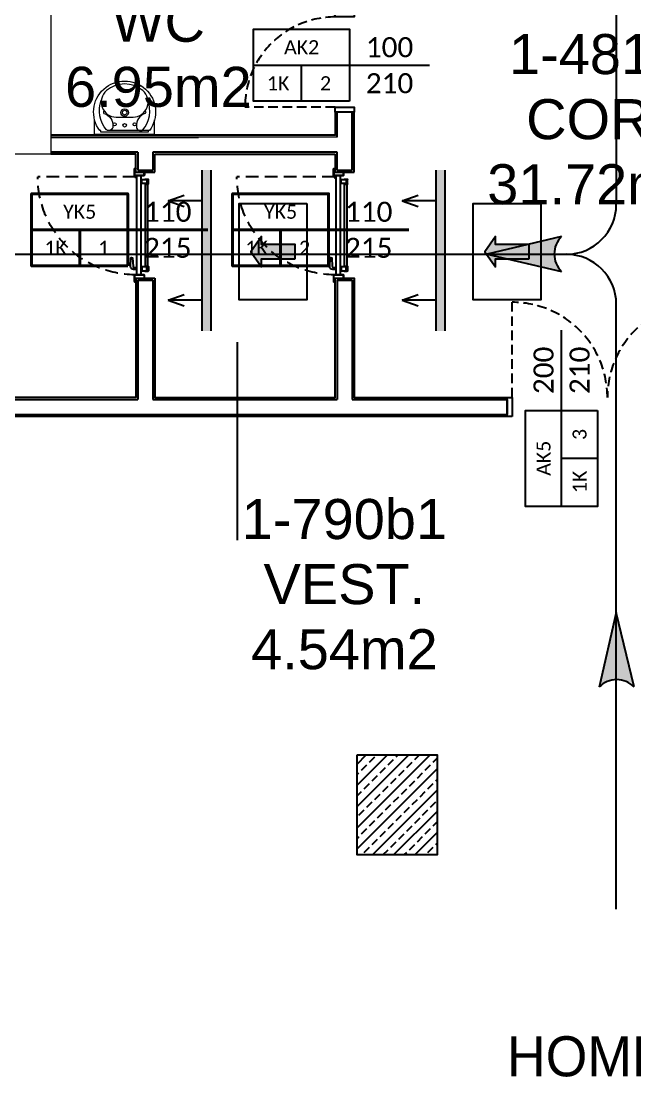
# Model space of a CAD drawing. Header units: metres. Extents: x -11418 to 773, y -8631 to 3561.
# Drawn here: x -2934 to -2321, y -2748 to -1693 of the extents above; entities that cross this region are included whole.
import ezdxf
from ezdxf.enums import TextEntityAlignment as Align

# ---------------------------------------------------------------- set-up
doc = ezdxf.new("R2010")
doc.units = ezdxf.units.M
doc.header["$LTSCALE"] = 0.01
doc.header["$MEASUREMENT"] = 0
doc.linetypes.add('HIDDEN', pattern=[9.525, 6.35, -3.175])
doc.linetypes.add('HIDDEN2', pattern=[0.1875, 0.125, -0.0625])
doc.layers.get('0').update_dxf_attribs({"color": 30, "lineweight": 0})
for name, color, linetype in [('6', 242, 'Continuous'), ('AG-DOOR', 2, 'Continuous'), ('AG-DOOR-NOTATION-WOODDEN', 60, 'Continuous'), ('AG-DOOR-OPENING', 9, 'HIDDEN'), ('AG-PLASTER', 73, 'Continuous'), ('V-0_Hatch_Concrete', 252, 'Continuous'), ('V-2_Column', 160, 'Continuous'), ('V-2_Wall_Concrete', 160, 'Continuous')]:
    doc.layers.add(name, color=color, linetype=linetype)
for name, color, linetype, lineweight in [('Ag-040', 2, 'Continuous', 20), ('AG-DOOR-NOTATION-FIRE', 1, 'Continuous', 40), ('AG-FURNITURE', 9, 'Continuous', 9), ('AG-Wall', 4, 'Continuous', 20), ('AI-040', 2, 'Continuous', 20), ('AI-040 @ 250', 2, 'Continuous', 20)]:
    doc.layers.add(name, color=color, linetype=linetype, lineweight=lineweight)
doc.styles.add('ARIAL', font='arial.ttf', dxfattribs={"width": 0.9})
doc.styles.add('CALIBRI LIGHT', font='calibril.ttf')
doc.styles.add('IIS IKEA SANS', font='')
doc.styles.get('IIS IKEA SANS').set_extended_font_data('IKEA Sans')

# ---------------------------------------------------------------- blocks, each defined once
blk = doc.blocks.new('150714_ARSA$0$KOLON 80X120')
at = {"layer": 'V-0_Hatch_Concrete'}
h = blk.add_hatch(dxfattribs=at)
h.set_pattern_fill('ANSI33', color=256, scale=60)
h.set_pattern_definition([(45, (-19036.79, -4512.143), (-10.606602, 10.606602), []), (45, (-19026.183, -4512.143), (-10.606602, 10.606602), [7.5, -3.75])])
h.paths.add_polyline_path([(0, 100), (80, 100), (80, 0), (0, 0)])
at = {"layer": 'V-2_Column'}
blk.add_lwpolyline([(0, 100), (80, 100), (80, 0), (0, 0), (0, 100)], dxfattribs=at)
blk = doc.blocks.new('A$C5BCB4934')
at = {"layer": 'V-2_Wall_Concrete', "lineweight": -2}
blk.add_lwpolyline([(-564, 1040), (-564, 1080), (0, 1080), (0, 0), (-40, 0), (-40, 1040)], close=True, dxfattribs=at)
blk = doc.blocks.new('*U13')
at = {"style": 'ARIAL'}
for tag, p in [('NO', (1.676, 0.8)), ('MAHAL', (1.676, -1.8)), ('ALAN', (1.676, -4.4))]:
    blk.add_attdef(tag, text='', height=1.6, dxfattribs=at).set_placement(p, align=Align.MIDDLE_CENTER)
blk = doc.blocks.new('KAPIYON')
at = {"layer": '6'}
blk.add_hatch(color=2, dxfattribs=at).paths.add_polyline_path([(1584376.13, 117133.58), (1584364.18, 117133.58), (1584364.18, 117115.13), (1584364.18, 117105.65), (1584357.61, 117105.65), (1584370.16, 117096.63), (1584382.7, 117105.65), (1584376.13, 117105.65), (1584376.13, 117115.13)])
at = {"layer": '6', "color": 4}
blk.add_lwpolyline([(1584330, 117143.19), (1584410.32, 117143.19), (1584410.32, 117087.02), (1584330, 117087.02), (1584330, 117143.19)], dxfattribs=at)
at = {"layer": '6', "color": 2}
blk.add_lwpolyline([(1584376.13, 117133.58), (1584364.18, 117133.58), (1584364.18, 117115.13), (1584364.18, 117105.65), (1584357.61, 117105.65), (1584370.16, 117096.63), (1584382.7, 117105.65), (1584376.13, 117105.65), (1584376.13, 117115.13)], close=True, dxfattribs=at)
blk = doc.blocks.new('A$C07630900')
at = {"layer": '6', "xscale": 0.5, "yscale": 0.5, "zscale": 0.5, "rotation": 270}
blk.add_blockref('KAPIYON', (-58543.51, 792191.76), dxfattribs=at)
blk = doc.blocks.new('A$C2DA34C5B')
at = {"xscale": 24, "yscale": 24, "zscale": 24}
blk.add_blockref('A$C07630900', (315, -160), dxfattribs=at)
blk = doc.blocks.new('I')
at = {"layer": '6', "linetype": 'Continuous'}
blk.add_hatch(color=4, dxfattribs=at).paths.add_polyline_path([(208591, 128493), (208591, 128667), (205379, 128667), (205379, 128493)])
at = {"layer": '6', "color": 4}
for p, q in [((208591, 128667), (205379, 128667)), ((205379, 128493), (208591, 128493))]:
    blk.add_line(p, q, dxfattribs=at)
at = {"layer": '6'}
for p, q in [((205991, 128493), (205991, 127812)), ((207979, 128493), (207979, 127812)), ((205991, 127812), (205877, 128131)), ((205991, 127812), (206104, 128131)), ((207979, 127812), (207866, 128131)), ((207979, 127812), (208093, 128131))]:
    blk.add_line(p, q, dxfattribs=at)
blk = doc.blocks.new('A$C797D3CE4')
at = {"layer": '6', "xscale": -0.4999999999999911, "yscale": 0.4999999999999911, "zscale": 0.4999999999999911, "rotation": 180}
blk.add_blockref('I', (-103492, 64334), dxfattribs=at)
at = {"layer": '6', "ltscale": 250, "rotation": 270}
blk.add_blockref('A$C2DA34C5B', (-12, 33), dxfattribs=at)
blk = doc.blocks.new('ok')
at = {"layer": '6'}
h = blk.add_hatch(color=256, dxfattribs=at)
edge = h.paths.add_edge_path()
edge.add_ellipse((1571515.97, 116941.68), major_axis=(-7.14, 7.19), ratio=1, start_angle=359.4528, end_angle=450.6895)
edge.add_line((1571508.87, 116934.46), (1571477.92, 116941.82))
edge.add_line((1571477.92, 116941.82), (1571508.9, 116948.94))
for p, q in [((1571477.92, 116941.82), (1571508.9, 116948.94)), ((1571508.87, 116934.46), (1571477.92, 116941.82))]:
    blk.add_line(p, q, dxfattribs=at)
at = {"layer": '6', "extrusion": (0, 0, -1)}
blk.add_ellipse((1571515.97, 116941.68), major_axis=(-7.14, 7.19), ratio=1, start_param=4.700354, end_param=6.292737, dxfattribs=at)
blk = doc.blocks.new('A$C7CF9443E')
at = {"layer": '6'}
for p, q in [((48.668, -0.503), (48.668, -5.154)), ((42.195, -5.654), (48.168, -5.654)), ((48.668, -12.196), (48.668, -6.154))]:
    blk.add_line(p, q, dxfattribs=at)
for centre, start, end in [((48.168, -5.154), 270, 0), ((48.168, -6.154), 0, 90)]:
    blk.add_arc(centre, 0.5, start, end, dxfattribs=at)
at = {"layer": '6', "xscale": 0.0009999999999854483, "yscale": 0.0009999999999854483, "zscale": 0.0009999999999854483, "rotation": 90}
for p in [(44.62, -5.616), (46.957, -5.616)]:
    blk.add_blockref('A$C797D3CE4', p, dxfattribs=at)
at = {"layer": '6', "extrusion": (0, 0, -1), "xscale": 0.02399999999994179, "yscale": 0.02399999999994179, "zscale": -0.02399999999994179}
for p, rotation in [((37668.092, 2800.95), 180), ((-2855.272, 37706.238), 270)]:
    blk.add_blockref('ok', p, dxfattribs=dict(at, rotation=rotation))
blk = doc.blocks.new('*U45')
blk.add_lwpolyline([(1000, -450), (2200, -450), (2200, 450), (1000, 450)], close=True)
for points in [[(2200, 0), (0, 0)], [(1600, -450), (1600, 0)]]:
    blk.add_lwpolyline(points)
at = {"style": 'CALIBRI LIGHT'}
for tag, height, p in [('GENİŞLİK', 250, (500, 225)), ('BULUNDUĞU.KAT', 175, (1600, 225)), ('YÜKSEKLİK', 250, (500, -225)), ('KATTAKİ.SAYISI', 175, (1900, -225)), ('KAPI.KODU', 175, (1300, -225))]:
    blk.add_attdef(tag, text='', height=height, dxfattribs=at).set_placement(p, align=Align.MIDDLE_CENTER)
blk = doc.blocks.new('KAPI-100')
at = {"layer": 'AG-DOOR', "ltscale": 0.3}
for points in [[(2, 0), (2, -5), (-17, -5), (-17, 0)], [(2, -95), (2, -100), (-17, -100), (-17, -95)]]:
    blk.add_lwpolyline(points, close=True, dxfattribs=at)
at = {"layer": 'AG-DOOR-OPENING', "ltscale": 150}
blk.add_lwpolyline([(2, -5), (92, -5)], dxfattribs=at)
blk.add_arc((2, -5), 90, 270, 360, dxfattribs=at)
blk = doc.blocks.new('YK3')
at = {"linetype": 'HIDDEN2'}
for p, q in [((-126.4, 8.8), (-123.9, 8.8)), ((-125.2, 7.6), (-125.2, 10.1))]:
    blk.add_line(p, q, dxfattribs=at)
at = {"color": 122}
for p, q in [((-122.5, 2.5), (-122.5, 3.5)), ((-118.5, 2.5), (-118.5, 3.5)), ((-35.5, 2.5), (-35.5, 3.5)), ((-31.5, 2.5), (-31.5, 3.5)), ((-122.5, -0.5), (-123, -0.5)), ((-123, -0.5), (-123, -3.7)), ((-118.3, -4), (-122.7, -4)), ((-118, -0.5), (-118.5, -0.5)), ((-118, -0.5), (-118, -3.7)), ((-36, -1), (-118, -1)), ((-36, -3.5), (-118, -3.5)), ((-36, -0.5), (-35.5, -0.5)), ((-36, -0.5), (-36, -3.7)), ((-35.7, -4), (-31.3, -4)), ((-31.5, -0.5), (-31, -0.5)), ((-31, -0.5), (-31, -3.7))]:
    blk.add_line(p, q, dxfattribs=at)
at = {"color": 253}
blk.add_lwpolyline([(-32.7, 7.9), (-32.7, 10.8, 0.414214), (-35.7, 13.8), (-44.2, 13.4, 0.502224), (-44.7, 12.7), (-44.4, 11.8), (-44.4, 11.8), (-35.7, 11.3, -0.414214), (-34.7, 10.3), (-34.7, 7.9)], format="xyb", dxfattribs=at)
at = {"color": 122}
for points in [[(-126.5, 0.3), (-126.5, 9.8, 0.414214), (-126.7, 10), (-133.3, 10, 0.414214), (-133.5, 9.8), (-133.5, 8.5), (-133.3, 8.5), (-133.3, 9.8, -0.414214), (-133.3, 9.8), (-126.7, 9.8, -0.414214), (-126.6, 9.8), (-126.6, 0.3), (-126.6, 0.3, -0.414214), (-126.8, 0.1), (-130, 0.1), (-130, 0.1), (-130, 0), (-126.8, 0, 0.414214), (-126.5, 0.3)], [(-27.5, 0.3), (-27.5, 9.8, -0.414214), (-27.3, 10), (-20.7, 10, -0.414214), (-20.5, 9.8), (-20.5, 8.5), (-20.6, 8.5), (-20.6, 9.8, 0.414214), (-20.7, 9.8), (-27.3, 9.8, 0.414214), (-27.3, 9.8), (-27.3, 0.3), (-27.3, 0.3, 0.414214), (-27.2, 0.1), (-24, 0.1), (-24, 0.1), (-24, 0), (-27.2, 0, -0.414214), (-27.5, 0.3)]]:
    blk.add_lwpolyline(points, format="xyb", dxfattribs=at)
blk.add_lwpolyline([(-126.5, 3.5), (-27.5, 3.5), (-27.5, 7.5), (-126.5, 7.5)], close=True)
for points in [[(-118.5, 2.5), (-122.5, 2.5), (-122.5, -2.5), (-118.5, -2.5)], [(-35.5, 2.5), (-31.5, 2.5), (-31.5, -2.5), (-35.5, -2.5)]]:
    blk.add_lwpolyline(points, close=True, dxfattribs=at)
at = {"linetype": 'HIDDEN2'}
for radius in [0.75, 0.5]:
    blk.add_circle((-125.2, 8.8), radius, dxfattribs=at)
at = {"color": 122}
for centre, start, end in [((-122.7, -3.7), 180, 270), ((-118.3, -3.7), 270, 0), ((-35.7, -3.7), 180, 270), ((-31.3, -3.7), 270, 0)]:
    blk.add_arc(centre, 0.3, start, end, dxfattribs=at)
at = {"layer": 'AG-DOOR-OPENING', "color": 9, "linetype": 'HIDDEN', "ltscale": 200}
blk.add_line((-125.2, 8.8), (-125.2, 106.5), dxfattribs=at)
blk.add_arc((-125.2, 8.8), 97.7, 359.2209, 90, dxfattribs=at)
blk = doc.blocks.new('A$C43686071')
for p, q in [((54, 61), (38.8, 61)), ((49.5, 54.6), (49.5, 16)), ((54, 1), (38.8, 1))]:
    blk.add_line(p, q)
for points in [[(51, 7.3), (49.5, 7.3), (49.5, 6.1, -1.989975), (49.5, 55.8), (49.5, 54.6), (51, 54.6)], [(9.6, 12.9, 0.69845), (36, 22.6), (36, 39.4, 0.69845), (9.6, 49.1, 0.366646), (9.6, 12.9)]]:
    blk.add_lwpolyline(points, format="xyb", close=True)
for points in [[(29.7, 51.6, -0.361215), (32.3, 51.6, 0.349763), (45.5, 42.7, 0.574856), (48.9, 49.1, 0.271647), (19.2, 54.2, 0.271647)], [(29.7, 10.3, 0.361215), (32.3, 10.4, -0.349763), (45.5, 19.3, -0.574856), (48.9, 12.8, -0.271647), (19.2, 7.7, -0.271647)]]:
    blk.add_lwpolyline(points, format="xyb")
for centre, radius in [((43.3, 41), 1.5), ((31.5, 31), 3.75), ((31.5, 31), 2.25), ((44.2, 31), 1.75), ((43.3, 21), 1.5)]:
    blk.add_circle(centre, radius)
blk = doc.blocks.new('KAPI-200')
at = {"layer": 'AG-DOOR', "ltscale": 0.3}
for points in [[(5, 0), (0, 0), (0, 19), (5, 19)], [(200, 0), (195, 0), (195, 19), (200, 19)]]:
    blk.add_lwpolyline(points, close=True, dxfattribs=at)
at = {"layer": 'AG-DOOR-OPENING', "ltscale": 150}
for points in [[(5, 19), (5, 114, -0.414214), (100, 19)], [(195, 19), (195, 114, 0.414214), (100, 19)]]:
    blk.add_lwpolyline(points, format="xyb", dxfattribs=at)

msp = doc.modelspace()

# ---------------------------------------------------------------- linework, layer by layer
at = {"layer": 'AG-FURNITURE', "color": 1, "ltscale": 1000}
msp.add_lwpolyline([(-2860.7, -1805.9), (-2800.7, -1805.9), (-2800.7, -1806.9), (-2860.7, -1806.9)], close=True, dxfattribs=at)
at = {"layer": 'AG-PLASTER'}
for p, q in [((-2601.4, -1843.9), (-2601.4, -1783.9)), ((-2800.4, -1843.9), (-2800.4, -1825.9)), ((-2800.4, -1825.9), (-2620.4, -1825.9)), ((-2620.4, -1825.9), (-2620.4, -1843.9)), ((-2819.4, -1843.9), (-2800.4, -1843.9)), ((-2620.4, -1843.9), (-2601.4, -1843.9)), ((-2819.4, -1949.9), (-2800.4, -1949.9))]:
    msp.add_line(p, q, dxfattribs=at)
for points in [[(-2620.4, -1783.9), (-2620.4, -1806.9), (-2904.4, -1806.9)], [(-2819.4, -1949.9), (-2819.4, -2068.9), (-3428.4, -2068.9), (-3428.4, -1825.9)], [(-2819.4, -1843.9), (-2819.4, -1825.9), (-2904.4, -1825.9)], [(-2448.4, -2087.9), (-3447.4, -2087.9), (-3447.4, -1902.9), (-3483.4, -1902.9)], [(-2800.4, -1949.9), (-2800.4, -2068.9), (-2620.4, -2068.9), (-2620.4, -1949.9), (-2601.4, -1949.9), (-2601.4, -2068.9), (-2448.4, -2068.9)]]:
    msp.add_lwpolyline(points, dxfattribs=at)
at = {"layer": 'AG-Wall'}
msp.add_line((-2603.4, -1783.9), (-2618.4, -1783.9), dxfattribs=at)
at = {"layer": 'AG-Wall', "lineweight": -2}
for p, q in [((-2618.4, -1808.9), (-2618.4, -1783.9)), ((-2603.4, -1841.9), (-2603.4, -1783.9)), ((-2904.4, -1808.9), (-2756.9, -1808.9)), ((-2817.4, -1823.9), (-2904.4, -1823.9)), ((-2817.4, -1823.9), (-2817.4, -1841.9)), ((-2802.4, -1823.9), (-2802.4, -1841.9)), ((-2618.4, -1823.9), (-2802.4, -1823.9)), ((-2618.4, -1841.9), (-2618.4, -1823.9)), ((-2817.4, -1841.9), (-2802.4, -1841.9)), ((-2618.4, -1841.9), (-2603.4, -1841.9)), ((-2817.4, -1951.9), (-2817.4, -2070.9)), ((-2817.4, -1951.9), (-2802.4, -1951.9)), ((-2802.4, -1951.9), (-2802.4, -2070.9)), ((-2618.4, -1951.9), (-2618.4, -2070.9)), ((-2618.4, -1951.9), (-2603.4, -1951.9)), ((-2603.4, -1951.9), (-2603.4, -2070.9)), ((-3430.4, -2070.9), (-2817.4, -2070.9)), ((-2802.4, -2070.9), (-2618.4, -2070.9)), ((-2603.4, -2070.9), (-2448.4, -2070.9)), ((-2448.4, -2070.9), (-2448.4, -2085.9)), ((-3445.4, -2085.9), (-2448.4, -2085.9))]:
    msp.add_line(p, q, dxfattribs=at)
at = {"layer": 'AG-Wall'}
msp.add_lwpolyline([(-2618.4, -1808.9), (-2904.4, -1808.9)], dxfattribs=at)
at = {"layer": 'AI-040', "color": 2, "linetype": 'Continuous', "lineweight": -2, "transparency": 33554610}
msp.add_line((-2717.7, -2211.5), (-2717.7, -2013.6), dxfattribs=at)

# ---------------------------------------------------------------- block references
msp.add_blockref('A$C5BCB4934', (-2904.4, -1825.9))
at = {"layer": '6', "lineweight": -2, "transparency": 33554610, "xscale": 100, "yscale": 100, "zscale": 100}
msp.add_blockref('A$C7CF9443E', (-7206.3, -1360.6), dxfattribs=at)
at = {"layer": 'AG-DOOR', "rotation": 180}
msp.add_blockref('KAPI-100', (-2618.4, -1783.9), dxfattribs=at)
at = {"layer": 'AG-DOOR', "xscale": -1, "rotation": 90}
for p in [(-2810.9, -1973.9), (-2611.9, -1973.9)]:
    msp.add_blockref('YK3', p, dxfattribs=at)
at = {"layer": 'AG-DOOR'}
msp.add_blockref('KAPI-200', (-2448.4, -2087.9), dxfattribs=at)
at = {"layer": 'AG-DOOR-NOTATION-FIRE', "ltscale": 0.3}
ref = msp.add_blockref('*U45', (-2747.5, -1901.5), dxfattribs=dict(at, xscale=-0.08000000000000002, yscale=0.08000000000000002, zscale=0.08000000000000002))
ref.add_attrib('BULUNDUGU.KAT', '1K', dxfattribs={"layer": '0', "height": 14, "style": 'CALIBRI LIGHT'}).set_placement((-2899.5, -1919.5), align=Align.MIDDLE_CENTER)
ref.add_attrib('KATTAKI.SAYISI', '1', dxfattribs={"layer": '0', "height": 14, "style": 'CALIBRI LIGHT'}).set_placement((-2851.5, -1919.5), align=Align.MIDDLE_CENTER)
ref.add_attrib('KAPIKODU', 'YK5', dxfattribs={"layer": '0', "height": 14, "style": 'CALIBRI LIGHT'}).set_placement((-2875.5, -1883.5), align=Align.MIDDLE_CENTER)
ref.add_attrib('YÜKSEKLİK', '215', dxfattribs={"layer": '0', "height": 20, "style": 'CALIBRI LIGHT'}).set_placement((-2787.5, -1919.5), align=Align.MIDDLE_CENTER)
ref.add_attrib('GENİŞLİK', '110', dxfattribs={"layer": '0', "height": 20, "style": 'CALIBRI LIGHT'}).set_placement((-2787.5, -1883.5), align=Align.MIDDLE_CENTER)
ref = msp.add_blockref('*U45', (-2546.8, -1901.5), dxfattribs=dict(at, xscale=-0.08000000000000002, yscale=0.08000000000000002, zscale=0.08000000000000002))
ref.add_attrib('BULUNDUGU.KAT', '1K', dxfattribs={"layer": '0', "height": 14, "style": 'CALIBRI LIGHT'}).set_placement((-2698.8, -1919.5), align=Align.MIDDLE_CENTER)
ref.add_attrib('KATTAKI.SAYISI', '2', dxfattribs={"layer": '0', "height": 14, "style": 'CALIBRI LIGHT'}).set_placement((-2650.8, -1919.5), align=Align.MIDDLE_CENTER)
ref.add_attrib('KAPIKODU', 'YK5', dxfattribs={"layer": '0', "height": 14, "style": 'CALIBRI LIGHT'}).set_placement((-2674.8, -1883.5), align=Align.MIDDLE_CENTER)
ref.add_attrib('YÜKSEKLİK', '215', dxfattribs={"layer": '0', "height": 20, "style": 'CALIBRI LIGHT'}).set_placement((-2586.8, -1919.5), align=Align.MIDDLE_CENTER)
ref.add_attrib('GENİŞLİK', '110', dxfattribs={"layer": '0', "height": 20, "style": 'CALIBRI LIGHT'}).set_placement((-2586.8, -1883.5), align=Align.MIDDLE_CENTER)
at = {"layer": 'AG-DOOR-NOTATION-WOODDEN', "ltscale": 0.3}
ref = msp.add_blockref('*U45', (-2526, -1737.1), dxfattribs=dict(at, xscale=-0.08000000000000002, yscale=0.08000000000000002, zscale=0.08000000000000002))
ref.add_attrib('BULUNDUGU.KAT', '1K', dxfattribs={"layer": '0', "ltscale": 4, "height": 14, "style": 'CALIBRI LIGHT'}).set_placement((-2677.3, -1755.1), align=Align.MIDDLE_CENTER)
ref.add_attrib('KATTAKI.SAYISI', '2', dxfattribs={"layer": '0', "ltscale": 4, "height": 14, "style": 'CALIBRI LIGHT'}).set_placement((-2629.9, -1755.1), align=Align.MIDDLE_CENTER)
ref.add_attrib('KAPIKODU', 'AK2', dxfattribs={"layer": '0', "ltscale": 4, "height": 14, "style": 'CALIBRI LIGHT'}).set_placement((-2653.8, -1719.1), align=Align.MIDDLE_CENTER)
ref.add_attrib('YÜKSEKLİK', '210', dxfattribs={"layer": '0', "height": 20, "style": 'CALIBRI LIGHT'}).set_placement((-2566, -1755.1), align=Align.MIDDLE_CENTER)
ref.add_attrib('GENİŞLİK', '100', dxfattribs={"layer": '0', "height": 20, "style": 'CALIBRI LIGHT'}).set_placement((-2566, -1719.1), align=Align.MIDDLE_CENTER)
ref = msp.add_blockref('*U45', (-2394.2, -2001.9), dxfattribs=dict(at, xscale=-0.08000000000000002, yscale=0.08000000000000002, zscale=0.08000000000000002, rotation=90))
ref.add_attrib('BULUNDUGU.KAT', '1K', dxfattribs={"layer": '0', "ltscale": 4, "height": 14, "rotation": 90, "style": 'CALIBRI LIGHT'}).set_placement((-2376.2, -2153.3), align=Align.MIDDLE_CENTER)
ref.add_attrib('KATTAKI.SAYISI', '3', dxfattribs={"layer": '0', "ltscale": 4, "height": 14, "rotation": 90, "style": 'CALIBRI LIGHT'}).set_placement((-2376.2, -2105.9), align=Align.MIDDLE_CENTER)
ref.add_attrib('KAPIKODU', 'AK5', dxfattribs={"layer": '0', "ltscale": 4, "height": 14, "rotation": 90, "style": 'CALIBRI LIGHT'}).set_placement((-2412.2, -2129.7), align=Align.MIDDLE_CENTER)
ref.add_attrib('YÜKSEKLİK', '210', dxfattribs={"layer": '0', "height": 20, "rotation": 90, "style": 'CALIBRI LIGHT'}).set_placement((-2376.2, -2041.9), align=Align.MIDDLE_CENTER)
ref.add_attrib('GENİŞLİK', '200', dxfattribs={"layer": '0', "height": 20, "rotation": 90, "style": 'CALIBRI LIGHT'}).set_placement((-2412.2, -2041.9), align=Align.MIDDLE_CENTER)
at = {"layer": 'AG-FURNITURE', "rotation": 269.9999999999999}
msp.add_blockref('A$C43686071', (-2861.6, -1752.9), dxfattribs=at)
at = {"layer": 'AI-040 @ 250', "color": 2, "linetype": 'Continuous', "lineweight": -2, "transparency": 33554610, "xscale": 25, "yscale": 25, "zscale": 25}
for p, values in [((-2838.8, -1648.7), {'ALAN': '6.95m2', 'MAHAL': 'WC', 'NO': '1-434'}), ((-2401.6, -1746), {'ALAN': '31.72m2', 'MAHAL': 'COR.', 'NO': '1-481b'}), ((-2653, -2210.4), {'ALAN': '4.54m2', 'MAHAL': 'VEST.', 'NO': '1-790b1'})]:
    msp.add_blockref('*U13', p, dxfattribs=at).add_auto_attribs(values)
at = {"layer": 'V-2_Column', "lineweight": -2, "transparency": 33554610}
msp.add_blockref('150714_ARSA$0$KOLON 80X120', (-2598.4, -2525.9), dxfattribs=at)

# ---------------------------------------------------------------- texts
at = {"layer": 'Ag-040', "style": 'IIS IKEA SANS'}
msp.add_text('HOME ORGANISATION', height=40, dxfattribs=at).set_placement((-2155.9, -2727), align=Align.MIDDLE_CENTER)

doc.saveas('drawing.dxf')
